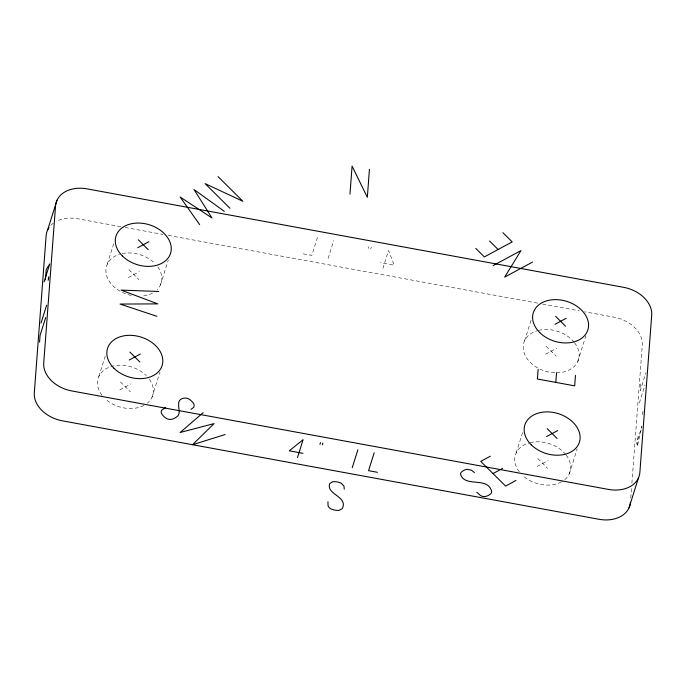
<?xml version="1.0" encoding="UTF-8"?>
<svg xmlns="http://www.w3.org/2000/svg" width="686" height="686" viewBox="0 0 686 686"><rect width="100%" height="100%" fill="white"/><g stroke="black" fill="none" stroke-linecap="round" stroke-linejoin="round"><path stroke-width="0.51" stroke-dasharray="3.43 2.57" d="M630.768 498.045L631.574 487.429M631.892 483.184L642.276 345.127A30.51 22.244 17.5 0 0 614.159 317.198L584.644 311.787M640.801 383.911L640.295 390.626L645.938 372.712M638.066 436.202L637.285 446.535L641.916 426.246L636.265 444.159M107.282 264.196L114.185 242.287M98.827 376.468L105.421 355.554M160.447 284.999L168.293 260.105M151.992 397.263L159.847 372.369M317.447 237.485L311.796 255.389L302.886 253.76M328.122 258.39L333.765 240.477M368.408 248.418L368.957 246.651M370.749 248.846L371.306 247.08M382.917 268.415L388.559 250.501L394.244 265.225L380.533 262.712M524.584 340.77L531.804 317.858M516.138 453.034L523.049 431.125M577.749 361.573L585.913 335.677M569.303 473.837L577.149 448.936M639.369 402.914L645.012 385.009M642.55 412.946L643.108 411.188M642.422 414.713L642.979 412.955M128.291 277.598L139.429 271.596M119.844 389.871L130.983 383.86M545.602 354.173L556.732 348.171M537.155 466.437L548.285 460.435M120.839 226.68L77.621 218.757A30.51 22.244 17.5 0 0 56.055 221.467M125.058 227.46L163.011 234.423M168.276 235.384L538.27 303.272M542.48 304.052L579.378 310.818M546.193 346.233L556.14 356.103M537.747 458.497L547.694 468.367M128.891 269.667L138.829 279.536M120.444 381.93L130.383 391.8M50.961 225.248A30.51 22.244 17.5 0 1 53.319 223.199M157.849 266.983A28.606 20.846 17.5 0 1 157.266 289.561M152.498 293.111A28.606 20.846 17.5 0 1 141.59 296.163M131.24 295.443A28.606 20.846 17.5 0 1 106.57 275.498A28.606 20.846 17.5 0 1 119.433 254.317M122.194 253.597A28.606 20.846 17.5 0 1 154.744 263.338M566.147 455.067A28.606 20.846 17.5 0 1 562.246 481.443M561.362 481.941A28.606 20.846 17.5 0 1 522.543 475.372M519.293 471.805A28.606 20.846 17.5 0 1 529.198 442.882M530.115 442.642A28.606 20.846 17.5 0 1 565.556 454.321M574.594 342.794A28.606 20.846 17.5 0 1 556.869 372.832M554.811 372.807A28.606 20.846 17.5 0 1 524.747 354.49A28.606 20.846 17.5 0 1 536.744 330.884M538.57 330.378A28.606 20.846 17.5 0 1 574.002 342.048M149.394 379.247A28.606 20.846 17.5 0 1 147.396 403.136M144.051 405.375A28.606 20.846 17.5 0 1 105.241 398.806M101.982 395.239A28.606 20.846 17.5 0 1 108.388 367.567A28.606 20.846 17.5 0 1 146.29 375.602"/><path stroke-width="1.03" d="M39.556 342.16L40.062 335.445L45.705 317.532M45.448 279.854L46.219 269.521L49.744 263.947L44.101 281.86M349.98 194.138L352.09 166.072L367.336 197.319L369.445 169.253M327.942 501.732L328.08 505.985A6.114 4.459 17.5 0 0 331.064 508.969A14.063 10.256 17.5 0 0 338.961 510.418L342.28 508.592C348.471 496.355 325.704 494.572 329.777 483.467L333.122 481.632A14.063 10.256 17.5 0 1 341.019 483.081L343.978 486.074L344.235 489.178M538.15 369.342L537.421 379.015L574.679 385.858L575.468 375.353M555.814 382.394L556.543 372.712M47.583 230.11L56.998 200.235M48.286 278.516L48.843 276.758M48.149 280.291L48.706 278.525M40.989 323.149L46.631 305.236M297.458 457.605L303.101 439.692L289.26 450.831L302.98 453.343M319.95 444.391L320.508 442.633M322.3 444.82L322.857 443.062M352.235 467.68L357.878 449.767M374.204 452.76L368.554 470.673L377.463 472.311M629.002 507.923L638.417 478.048M203.133 412.689L180.118 432.497L214.101 423.588L192.474 444.768L225.111 434.521M137.715 247.723L148.845 241.721M129.268 359.987L140.398 353.985M165.618 407.544L161.776 410.082A6.114 4.459 17.5 0 0 161.51 413.461A14.063 10.256 17.5 0 0 166.775 418.692C170.78 420.792 175.076 418.4 178.103 415.716C180.478 412.149 178.128 407.578 178.652 403.625C178.283 398.643 184.937 396.808 188.624 398.84A14.063 10.256 17.5 0 1 193.898 404.071L194.181 405.829L193.589 407.45L190.922 409.379M493.105 265.611L520.948 250.596L504.682 277.101L532.525 262.095M555.017 324.298L566.156 318.287M490.327 456.199L480.732 461.378L505.582 486.057L516.001 480.44M546.571 436.562L557.709 430.559M493.002 473.563L502.606 468.384M158.775 291.49L121.105 290.109L157.84 303.881L120.05 304.061L156.905 316.315M224.305 211.331L194.001 189.533L212 217.968L180.144 197.011L199.652 224.622M502.898 232.674L512.193 241.901L484.35 256.916L475.784 248.401M489.53 240.992L498.096 249.498M555.617 316.357L565.556 326.227M547.171 428.621L557.109 438.491M218.054 176.611L242.913 201.298L205.088 183.608L229.947 208.287M474.455 472.62L471.428 470.167L466.943 469.301A14.063 10.256 17.5 0 0 461.035 472.483L460.478 474.103C464.671 488.235 488.175 475.801 491.69 491.733L491.15 493.345A14.063 10.256 17.5 0 1 485.251 496.527A6.114 4.459 17.5 0 1 480.757 495.695L476.719 492.205M138.306 239.783L148.253 249.661M129.86 352.055L139.807 361.925M630.451 502.298A30.51 22.244 17.5 0 1 598.955 519.276L62.417 420.835A30.51 22.244 17.5 0 1 34.3 392.906L46.125 235.735A30.51 22.244 17.5 0 1 49.04 227.563M55.549 205.86L43.724 363.031A30.51 22.244 17.5 0 0 71.841 390.96L608.379 489.401A30.51 22.244 17.5 0 0 639.875 472.422L651.7 315.243A30.51 22.244 17.5 0 0 623.583 287.323L87.045 188.873A30.51 22.244 17.5 0 0 55.549 205.86M122.4 255.981A28.606 20.846 17.5 0 0 169.862 255.123A28.606 20.846 17.5 0 0 137.577 223.061A28.606 20.846 17.5 0 0 122.4 255.981M531.256 444.82A28.606 20.846 17.5 0 0 578.718 443.962A28.606 20.846 17.5 0 0 546.433 411.9A28.606 20.846 17.5 0 0 531.256 444.82M539.711 332.547A28.606 20.846 17.5 0 0 587.173 331.69A28.606 20.846 17.5 0 0 554.888 299.628A28.606 20.846 17.5 0 0 539.711 332.547M113.953 368.245A28.606 20.846 17.5 0 0 161.416 367.387A28.606 20.846 17.5 0 0 129.131 335.325A28.606 20.846 17.5 0 0 113.953 368.245"/></g></svg>
